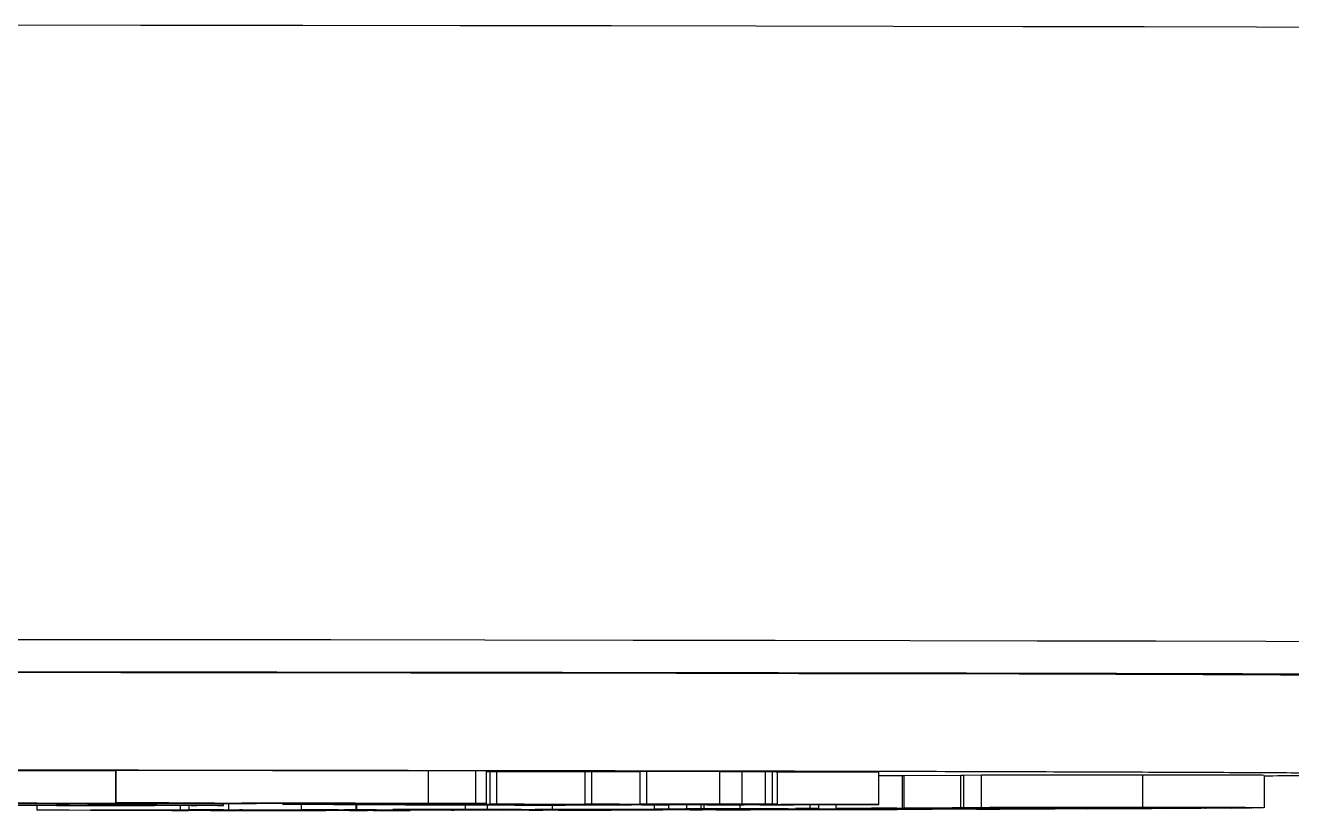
# Model space of a CAD drawing. Header units: millimetres. Extents: x 2003 to 4439, y 563 to 2285.
# Drawn here: x 2843.82 to 2882.99, y 663.93 to 688.22 of the extents above; entities that cross this region are included whole.
import ezdxf

# ---------------------------------------------------------------- set-up
doc = ezdxf.new("R2010")
doc.units = ezdxf.units.MM

msp = doc.modelspace()

# ---------------------------------------------------------------- linework, layer by layer
at = {"color": 7, "linetype": 'Continuous', "lineweight": 25}
for p, q in [((2846.621, 665.158), (2842.553, 665.164)), ((2846.632, 665.158), (2846.621, 665.158)), ((2846.621, 664.158), (2846.621, 665.158)), ((2856.294, 665.158), (2846.632, 665.173)), ((2846.632, 664.173), (2846.632, 665.173)), ((2857.753, 665.159), (2856.294, 665.158)), ((2856.294, 664.158), (2856.294, 665.158)), ((2858.087, 665.154), (2857.753, 665.159)), ((2857.753, 664.159), (2857.753, 665.159)), ((2858.087, 664.154), (2858.087, 665.154)), ((2858.199, 665.13), (2858.087, 665.13)), ((2858.404, 665.135), (2858.199, 665.133)), ((2858.199, 664.133), (2858.199, 665.133)), ((2861.135, 665.125), (2858.404, 665.135)), ((2858.404, 664.135), (2858.404, 665.135)), ((2861.34, 665.135), (2861.135, 665.133)), ((2861.135, 664.133), (2861.135, 665.133)), ((2862.838, 665.13), (2861.34, 665.135)), ((2861.34, 664.135), (2861.34, 665.135)), ((2863.043, 665.139), (2862.838, 665.137)), ((2862.838, 664.137), (2862.838, 665.137)), ((2865.296, 665.131), (2863.043, 665.139)), ((2863.043, 664.139), (2863.043, 665.139)), ((2865.296, 664.131), (2865.296, 665.131)), ((2865.979, 665.133), (2865.979, 664.133)), ((2866.932, 665.137), (2866.718, 665.137)), ((2866.718, 664.137), (2866.718, 665.137)), ((2866.932, 664.137), (2866.932, 665.137)), ((2867.089, 664.134), (2867.089, 665.134)), ((2870.222, 664.127), (2870.222, 665.127)), ((2870.939, 665.009), (2870.222, 665.006)), ((2870.998, 665.009), (2870.939, 665.009)), ((2870.939, 665.009), (2870.939, 664.009)), ((2872.753, 665.02), (2870.998, 665.01)), ((2870.998, 664.01), (2870.998, 665.01)), ((2872.845, 665.02), (2872.753, 665.02)), ((2872.753, 664.02), (2872.753, 665.02)), ((2873.398, 665.026), (2872.845, 665.021)), ((2872.845, 664.021), (2872.845, 665.021)), ((2873.398, 664.026), (2873.398, 665.026)), ((2878.385, 664.031), (2878.385, 665.031)), ((2882.148, 664.024), (2882.148, 665.024)), ((2842.553, 664.164), (2846.621, 664.158)), ((2846.377, 664.157), (2844.174, 664.161)), ((2844.184, 663.948), (2844.184, 664.087)), ((2844.184, 663.948), (2848.62, 663.953)), ((2844.338, 663.947), (2844.184, 663.948)), ((2844.565, 663.948), (2844.338, 663.947)), ((2844.785, 664.1), (2844.785, 664.099)), ((2844.943, 664.099), (2844.785, 664.099)), ((2844.785, 664.099), (2844.785, 664.099)), ((2844.785, 664.099), (2846.285, 664.099)), ((2844.785, 664.09), (2844.785, 664.099)), ((2844.785, 664.089), (2844.785, 664.09)), ((2844.785, 664.09), (2844.943, 664.09)), ((2845.996, 664.089), (2844.785, 664.089)), ((2844.943, 664.09), (2844.943, 664.099)), ((2848.824, 663.934), (2845.176, 663.947)), ((2845.18, 664.09), (2845.18, 664.098)), ((2845.601, 664.094), (2845.601, 664.098)), ((2846.206, 664.094), (2845.601, 664.094)), ((2845.601, 664.094), (2845.601, 664.09)), ((2846.18, 664.094), (2845.601, 664.094)), ((2845.758, 664.136), (2845.758, 664.158)), ((2846.963, 664.135), (2845.758, 664.136)), ((2845.838, 664.099), (2846.127, 664.099)), ((2845.838, 664.09), (2845.838, 664.094)), ((2845.838, 664.09), (2845.996, 664.09)), ((2845.9, 663.948), (2847.481, 663.942)), ((2845.996, 664.09), (2845.996, 664.094)), ((2845.996, 664.09), (2845.996, 664.089)), ((2847.372, 663.951), (2846.104, 663.95)), ((2846.18, 664.1), (2846.18, 664.094)), ((2847.075, 664.089), (2846.206, 664.094)), ((2846.285, 664.099), (2846.285, 664.1)), ((2846.601, 664.094), (2847.391, 664.09)), ((2846.621, 664.158), (2849.668, 664.167)), ((2846.775, 664.171), (2846.632, 664.173)), ((2846.632, 664.173), (2856.294, 664.158)), ((2847.812, 664.089), (2847.075, 664.089)), ((2850.728, 664.151), (2847.225, 664.156)), ((2847.391, 664.09), (2847.391, 664.1)), ((2850.515, 664.166), (2847.469, 664.157)), ((2847.469, 664.157), (2850.972, 664.151)), ((2847.481, 663.942), (2848.795, 663.944)), ((2847.548, 664.097), (2847.548, 664.1)), ((2848.947, 663.943), (2847.634, 663.942)), ((2847.634, 663.942), (2849.548, 663.934)), ((2847.654, 664.09), (2847.654, 664.099)), ((2847.654, 664.09), (2847.812, 664.09)), ((2847.812, 664.09), (2847.812, 664.099)), ((2847.812, 664.09), (2847.812, 664.089)), ((2847.885, 664.142), (2847.885, 664.155)), ((2847.885, 664.142), (2850.728, 664.151)), ((2849.668, 664.167), (2848.255, 664.169)), ((2848.35, 663.932), (2848.35, 663.935)), ((2848.502, 663.931), (2848.35, 663.932)), ((2848.35, 663.932), (2848.622, 663.932)), ((2851.576, 664.149), (2848.409, 664.14)), ((2853.12, 663.937), (2848.502, 663.931)), ((2848.62, 663.953), (2848.62, 664.088)), ((2848.62, 663.953), (2849.988, 663.951)), ((2848.622, 663.932), (2848.622, 663.934)), ((2848.886, 663.954), (2848.886, 664.088)), ((2848.886, 663.954), (2850.115, 663.956)), ((2849.069, 663.953), (2848.886, 663.954)), ((2848.992, 663.947), (2848.992, 663.954)), ((2848.992, 663.947), (2849.263, 663.948)), ((2849.144, 663.947), (2848.992, 663.947)), ((2849.323, 663.954), (2849.069, 663.953)), ((2849.263, 663.948), (2850.768, 663.942)), ((2849.988, 663.951), (2849.81, 663.95)), ((2849.95, 664.094), (2849.95, 664.145)), ((2854.32, 663.941), (2849.95, 663.954)), ((2849.988, 663.951), (2849.988, 663.953)), ((2850.115, 663.956), (2850.115, 664.145)), ((2850.115, 663.956), (2857.002, 663.948)), ((2850.161, 663.934), (2851.338, 663.936)), ((2850.496, 663.942), (2850.394, 663.942)), ((2850.533, 663.953), (2850.448, 663.953)), ((2850.448, 663.953), (2854.575, 663.941)), ((2850.768, 663.942), (2850.496, 663.942)), ((2854.019, 664.161), (2850.515, 664.166)), ((2858.31, 663.945), (2850.533, 663.953)), ((2850.768, 663.942), (2850.768, 663.951)), ((2850.972, 664.165), (2850.972, 664.151)), ((2850.972, 664.151), (2854.019, 664.161)), ((2851.338, 663.936), (2851.338, 663.949)), ((2855.531, 664.143), (2851.576, 664.149)), ((2851.783, 664.149), (2851.783, 664.127)), ((2851.783, 664.127), (2851.988, 664.129)), ((2854.866, 664.159), (2851.82, 664.15)), ((2851.82, 664.15), (2853.628, 664.147)), ((2851.988, 664.129), (2851.988, 664.149)), ((2851.988, 664.129), (2853.367, 664.124)), ((2852.346, 663.941), (2852.346, 663.946)), ((2852.346, 663.941), (2852.621, 663.941)), ((2852.361, 663.959), (2852.361, 664.126)), ((2852.361, 663.959), (2854.057, 663.962)), ((2852.544, 663.959), (2852.361, 663.959)), ((2852.883, 663.959), (2852.544, 663.959)), ((2852.621, 663.941), (2852.621, 663.946)), ((2852.621, 663.941), (2853.12, 663.937)), ((2860.102, 664.099), (2852.833, 664.124)), ((2853.12, 663.937), (2853.12, 663.944)), ((2853.367, 664.124), (2853.367, 664.147)), ((2857.087, 663.948), (2853.509, 663.959)), ((2853.628, 664.147), (2853.628, 664.156)), ((2853.628, 664.147), (2855.182, 664.148)), ((2853.764, 663.959), (2858.564, 663.945)), ((2853.866, 663.961), (2853.823, 663.961)), ((2857.916, 664.128), (2853.84, 664.122)), ((2853.84, 664.122), (2855.114, 664.118)), ((2853.845, 663.939), (2853.845, 663.942)), ((2854.03, 663.938), (2853.845, 663.939)), ((2853.845, 663.939), (2854.184, 663.939)), ((2854.059, 663.961), (2853.866, 663.961)), ((2855.725, 663.941), (2854.03, 663.938)), ((2854.057, 663.962), (2854.057, 664.12)), ((2854.057, 663.962), (2854.063, 663.962)), ((2854.063, 664.12), (2854.063, 663.962)), ((2854.063, 663.962), (2857.432, 663.968)), ((2854.184, 663.939), (2854.184, 663.941)), ((2854.575, 663.941), (2854.575, 663.949)), ((2859.699, 663.949), (2854.687, 663.961)), ((2858.087, 664.154), (2854.866, 664.159)), ((2855.114, 664.124), (2855.114, 664.118)), ((2855.114, 664.118), (2859.19, 664.123)), ((2855.182, 664.159), (2855.182, 664.148)), ((2855.182, 664.148), (2855.531, 664.143)), ((2855.201, 663.941), (2855.201, 663.948)), ((2855.201, 663.941), (2855.54, 663.941)), ((2855.303, 663.962), (2857.476, 663.957)), ((2856.447, 663.966), (2855.368, 663.963)), ((2855.531, 664.143), (2855.531, 664.158)), ((2855.54, 663.941), (2855.54, 663.948)), ((2855.54, 663.941), (2855.725, 663.941)), ((2859.66, 664.122), (2855.584, 664.116)), ((2855.584, 664.116), (2856.822, 664.112)), ((2855.725, 663.941), (2855.725, 663.948)), ((2856.294, 664.158), (2857.753, 664.159)), ((2856.822, 664.118), (2856.822, 664.112)), ((2856.822, 664.112), (2860.898, 664.117)), ((2857.002, 663.948), (2857.002, 663.949)), ((2857.002, 663.948), (2857.087, 663.948)), ((2861.371, 664.116), (2857.295, 664.11)), ((2857.295, 664.11), (2858.492, 664.106)), ((2857.432, 663.968), (2857.432, 664.108)), ((2857.432, 663.968), (2859.048, 663.966)), ((2857.476, 663.957), (2858.593, 663.959)), ((2858.803, 663.959), (2857.686, 663.956)), ((2857.686, 663.956), (2860.315, 663.95)), ((2857.753, 664.159), (2858.087, 664.154)), ((2859.19, 664.123), (2857.916, 664.128)), ((2858.109, 664.106), (2858.109, 663.969)), ((2858.109, 663.969), (2860.124, 663.974)), ((2858.336, 663.969), (2858.109, 663.969)), ((2858.199, 664.133), (2858.404, 664.135)), ((2858.294, 664.131), (2858.307, 664.128)), ((2858.307, 664.128), (2862.886, 664.112)), ((2858.564, 663.945), (2858.31, 663.945)), ((2858.548, 663.969), (2858.336, 663.969)), ((2858.404, 664.135), (2861.892, 664.123)), ((2858.624, 663.962), (2858.414, 663.963)), ((2858.414, 663.963), (2858.645, 663.963)), ((2858.492, 664.106), (2862.568, 664.112)), ((2858.492, 664.112), (2858.492, 664.106)), ((2858.564, 663.945), (2858.564, 663.952)), ((2858.593, 663.959), (2858.593, 663.962)), ((2858.645, 663.963), (2860.714, 663.958)), ((2859.048, 663.966), (2858.925, 663.966)), ((2862.686, 664.109), (2858.964, 664.105)), ((2858.964, 664.105), (2859.473, 664.103)), ((2864.61, 663.959), (2859.17, 663.969)), ((2865.609, 664.108), (2859.249, 664.13)), ((2859.402, 663.947), (2859.402, 663.95)), ((2859.402, 663.947), (2859.633, 663.948)), ((2859.612, 663.947), (2859.402, 663.947)), ((2859.473, 664.103), (2859.473, 664.105)), ((2859.473, 664.103), (2860.523, 664.102)), ((2863.542, 663.954), (2859.612, 663.947)), ((2859.633, 663.949), (2859.633, 663.948)), ((2860.898, 664.117), (2859.66, 664.122)), ((2862.208, 663.966), (2859.735, 663.971)), ((2859.75, 663.972), (2860.139, 663.973)), ((2860.523, 664.102), (2860.102, 664.099)), ((2860.124, 663.974), (2860.124, 664.099)), ((2860.483, 663.958), (2860.342, 663.958)), ((2860.714, 663.958), (2860.483, 663.958)), ((2860.523, 664.102), (2860.523, 664.107)), ((2860.714, 663.958), (2860.714, 663.966)), ((2860.943, 663.95), (2860.943, 663.966)), ((2860.943, 663.95), (2861.945, 663.952)), ((2861.135, 664.133), (2861.34, 664.135)), ((2861.34, 664.135), (2864.137, 664.126)), ((2862.568, 664.112), (2861.371, 664.116)), ((2861.892, 664.123), (2863.783, 664.125)), ((2861.945, 663.952), (2861.945, 663.964)), ((2863.783, 664.125), (2862.185, 664.131)), ((2862.988, 663.968), (2862.208, 663.966)), ((2862.336, 663.958), (2862.336, 663.963)), ((2862.336, 663.958), (2862.598, 663.959)), ((2864.291, 664.123), (2862.401, 664.121)), ((2862.401, 664.121), (2864.91, 664.112)), ((2863.25, 663.967), (2862.436, 663.965)), ((2862.436, 663.965), (2865.175, 663.96)), ((2862.598, 663.959), (2862.598, 663.963)), ((2862.598, 663.959), (2863.542, 663.954)), ((2863.428, 664.109), (2862.686, 664.109)), ((2862.838, 664.137), (2863.043, 664.139)), ((2862.886, 664.112), (2862.886, 664.117)), ((2862.886, 664.112), (2863.747, 664.112)), ((2863.043, 664.139), (2865.296, 664.131)), ((2867.689, 663.963), (2863.25, 663.967)), ((2863.27, 664.109), (2863.27, 663.981)), ((2863.747, 664.112), (2863.428, 664.109)), ((2863.542, 663.954), (2863.542, 663.961)), ((2863.72, 663.983), (2863.72, 664.111)), ((2864.087, 663.97), (2863.744, 663.969)), ((2863.744, 663.969), (2867.617, 663.965)), ((2863.747, 664.112), (2863.747, 664.115)), ((2865.85, 664.128), (2863.888, 664.135)), ((2864.137, 664.126), (2864.137, 664.134)), ((2864.137, 664.126), (2865.85, 664.128)), ((2864.284, 663.984), (2864.284, 664.113)), ((2867.163, 664.113), (2864.291, 664.123)), ((2864.385, 663.957), (2864.385, 663.959)), ((2864.614, 663.956), (2864.385, 663.957)), ((2864.385, 663.957), (2864.597, 663.957)), ((2864.597, 663.957), (2864.597, 663.959)), ((2866.24, 663.96), (2864.614, 663.956)), ((2866.359, 664.126), (2864.646, 664.124)), ((2864.646, 664.124), (2866.536, 664.117)), ((2864.72, 663.985), (2864.72, 664.111)), ((2864.816, 663.986), (2864.816, 664.111)), ((2864.816, 663.986), (2866.931, 663.984)), ((2864.91, 664.112), (2864.91, 664.121)), ((2864.91, 664.112), (2866.053, 664.112)), ((2865.175, 663.96), (2865.175, 663.966)), ((2865.478, 664.131), (2867.042, 664.125)), ((2866.053, 664.112), (2865.609, 664.108)), ((2865.799, 663.96), (2865.799, 663.965)), ((2865.799, 663.96), (2866.011, 663.961)), ((2865.929, 663.99), (2865.929, 664.111)), ((2865.929, 663.99), (2868.093, 663.997)), ((2866.195, 663.989), (2865.929, 663.99)), ((2866.011, 663.961), (2866.011, 663.965)), ((2866.011, 663.961), (2866.24, 663.96)), ((2866.053, 664.112), (2866.053, 664.117)), ((2866.817, 663.991), (2866.195, 663.989)), ((2866.195, 663.974), (2866.195, 663.989)), ((2866.24, 663.96), (2866.24, 663.965)), ((2869.557, 664.115), (2866.359, 664.126)), ((2866.536, 664.117), (2866.536, 664.125)), ((2866.536, 664.117), (2867.587, 664.117)), ((2866.718, 664.137), (2866.932, 664.137)), ((2866.931, 663.984), (2866.825, 663.984)), ((2867.587, 664.117), (2867.163, 664.113)), ((2867.186, 664.125), (2868.858, 664.119)), ((2873.75, 663.983), (2867.415, 663.992)), ((2867.587, 664.117), (2867.587, 664.122)), ((2868.679, 663.966), (2867.689, 663.963)), ((2868.359, 663.997), (2867.736, 663.995)), ((2867.848, 663.993), (2867.848, 663.995)), ((2867.848, 663.993), (2874.184, 663.985)), ((2868.029, 663.978), (2868.029, 663.991)), ((2868.029, 663.978), (2869.595, 663.982)), ((2868.278, 663.977), (2868.029, 663.978)), ((2868.093, 663.997), (2868.093, 664.12)), ((2868.093, 663.997), (2868.359, 663.997)), ((2868.238, 663.966), (2868.45, 663.966)), ((2868.467, 663.978), (2868.278, 663.977)), ((2868.359, 663.997), (2868.359, 664.119)), ((2868.45, 663.966), (2868.679, 663.966)), ((2868.858, 664.119), (2870.004, 664.119)), ((2868.903, 664), (2868.903, 664.117)), ((2868.903, 664), (2870.939, 664.009)), ((2870.224, 663.997), (2868.903, 664)), ((2870.747, 663.976), (2869.339, 663.978)), ((2870.004, 664.119), (2869.557, 664.115)), ((2869.595, 663.982), (2869.595, 663.989)), ((2869.595, 663.982), (2869.844, 663.982)), ((2869.844, 663.982), (2869.688, 663.981)), ((2869.8, 663.979), (2869.8, 663.981)), ((2869.8, 663.979), (2871.871, 663.976)), ((2869.844, 663.982), (2869.844, 663.989)), ((2869.897, 664), (2870.45, 663.998)), ((2870.773, 664.007), (2869.991, 664.004)), ((2870.222, 664.127), (2870.181, 664.123)), ((2870.45, 663.998), (2870.224, 663.997)), ((2870.45, 663.998), (2870.45, 664.006)), ((2870.709, 663.972), (2870.709, 663.976)), ((2876.51, 663.99), (2870.773, 664.007)), ((2870.939, 664.009), (2876.677, 663.993)), ((2870.998, 664.01), (2872.753, 664.02)), ((2871.291, 664.009), (2870.998, 664.01)), ((2871.381, 664.01), (2871.291, 664.009)), ((2871.441, 663.975), (2871.435, 663.974)), ((2871.871, 663.976), (2871.871, 663.986)), ((2878.886, 664.005), (2871.932, 664.011)), ((2872.491, 664.016), (2871.99, 664.013)), ((2872.217, 664.012), (2872.217, 664.015)), ((2872.217, 664.012), (2875.232, 664.01)), ((2872.753, 664.02), (2874.604, 664.02)), ((2872.845, 664.021), (2873.398, 664.026)), ((2873.149, 664.021), (2872.845, 664.021)), ((2873.223, 664.021), (2873.149, 664.021)), ((2873.24, 663.98), (2873.24, 663.984)), ((2873.24, 663.98), (2873.862, 663.982)), ((2873.506, 663.98), (2873.24, 663.98)), ((2875.669, 663.987), (2873.506, 663.98)), ((2880.967, 664.018), (2873.737, 664.022)), ((2873.862, 663.982), (2873.964, 663.983)), ((2873.935, 664.024), (2881.165, 664.02)), ((2874.184, 663.985), (2874.184, 663.997)), ((2874.604, 664.02), (2874.604, 664.022)), ((2874.604, 664.02), (2874.61, 664.019)), ((2874.61, 664.019), (2874.61, 664.022)), ((2874.781, 663.985), (2874.781, 663.995)), ((2874.781, 663.985), (2875.403, 663.988)), ((2874.827, 664.016), (2874.827, 664.021)), ((2875.118, 664.016), (2874.827, 664.016)), ((2874.827, 664.016), (2874.935, 664.016)), ((2874.935, 664.016), (2874.935, 664.021)), ((2874.935, 664.016), (2877.804, 664.014)), ((2875.232, 664.01), (2875.752, 664.013)), ((2875.403, 663.988), (2875.403, 663.994)), ((2875.403, 663.988), (2875.669, 663.987)), ((2876.045, 664.013), (2875.525, 664.01)), ((2875.525, 664.01), (2879.171, 664.007)), ((2875.669, 663.987), (2875.669, 663.993)), ((2878.66, 664), (2876.51, 663.99)), ((2876.677, 663.993), (2876.677, 664.007)), ((2876.677, 663.993), (2877.641, 663.997)), ((2876.903, 664.002), (2876.903, 664.007)), ((2876.903, 664.002), (2877.084, 664.003)), ((2877.084, 664.003), (2877.084, 664.007)), ((2877.084, 664.003), (2878.66, 664)), ((2877.696, 664.014), (2877.501, 664.014)), ((2877.804, 664.014), (2877.696, 664.014)), ((2877.804, 664.014), (2877.804, 664.02)), ((2878.66, 664), (2878.66, 664.005)), ((2879.006, 664.003), (2879.114, 664.004)), ((2879.298, 664.003), (2879.006, 664.003)), ((2879.171, 664.007), (2879.171, 664.019)), ((2879.237, 664.016), (2879.237, 664.019)), ((2879.237, 664.016), (2879.424, 664.016)), ((2881.125, 664.014), (2879.298, 664.003)), ((2879.424, 664.016), (2879.424, 664.019)), ((2879.424, 664.016), (2881.125, 664.014)), ((2879.722, 664.007), (2879.722, 664.019)), ((2879.722, 664.007), (2880.187, 664.01)), ((2881.175, 664.016), (2881.261, 664.017)), ((2881.479, 664.016), (2881.175, 664.016)), ((2882.009, 664.021), (2881.479, 664.016)), ((2882.076, 664.021), (2882.009, 664.021))]:
    msp.add_line(p, q, dxfattribs=at)
at = {"color": 7, "linetype": 'Continuous', "lineweight": 25, "flags": 128}
for points in [[(2895.37, 688.104), (2894.578, 688.11), (2892.708, 688.12), (2890.494, 688.131), (2887.946, 688.141), (2885.076, 688.151), (2881.898, 688.161), (2878.425, 688.17), (2874.674, 688.178), (2870.663, 688.186), (2866.41, 688.193), (2861.935, 688.2), (2857.258, 688.206), (2852.402, 688.211), (2847.389, 688.216), (2842.242, 688.22)], [(2897.252, 669.087), (2896.112, 669.098), (2894.621, 669.109), (2892.785, 669.12), (2890.614, 669.131), (2888.116, 669.141), (2885.304, 669.151), (2882.189, 669.16), (2878.787, 669.169), (2875.111, 669.177), (2871.18, 669.185), (2867.011, 669.192), (2862.623, 669.199), (2858.035, 669.205), (2853.268, 669.21), (2848.344, 669.215), (2843.285, 669.219), (2838.115, 669.222), (2832.855, 669.225)], [(2884.72, 668.114), (2882.646, 668.124), (2880.252, 668.134), (2877.551, 668.143), (2874.556, 668.151), (2871.282, 668.16), (2867.745, 668.167), (2863.963, 668.174), (2859.955, 668.181), (2855.74, 668.187), (2851.34, 668.192), (2846.777, 668.197), (2842.073, 668.201), (2837.252, 668.204), (2832.337, 668.206), (2827.354, 668.208), (2822.327, 668.209), (2817.281, 668.209), (2812.241, 668.209), (2807.233, 668.207), (2802.281, 668.205), (2797.41, 668.202)], [(2842.366, 664.094), (2842.551, 664.096), (2843.09, 664.099), (2843.929, 664.101), (2844.986, 664.102), (2846.158, 664.102), (2847.33, 664.102), (2848.387, 664.101), (2849.226, 664.099), (2849.764, 664.096), (2849.95, 664.094), (2849.764, 664.091), (2849.226, 664.089), (2848.387, 664.087), (2847.33, 664.086), (2846.158, 664.086), (2844.986, 664.086), (2843.929, 664.087), (2843.09, 664.089), (2842.551, 664.091), (2842.366, 664.094)], [(2843.187, 664.094), (2843.366, 664.096), (2843.882, 664.098), (2844.672, 664.099), (2845.642, 664.1), (2846.674, 664.1), (2847.644, 664.099), (2848.434, 664.098), (2848.95, 664.096), (2849.129, 664.094), (2848.95, 664.092), (2848.434, 664.09), (2847.644, 664.088), (2846.674, 664.088), (2845.642, 664.088), (2844.672, 664.088), (2843.882, 664.09), (2843.366, 664.092), (2843.187, 664.094)]]:
    msp.add_lwpolyline(points, dxfattribs=at)
at = {"color": 7, "linetype": 'Continuous', "lineweight": 25}
for points, knots in [([(2896.268, 668.087), (2895.742, 668.092), (2894.68, 668.103), (2892.141, 668.119), (2888.872, 668.134), (2884.809, 668.149), (2879.997, 668.163), (2874.505, 668.176), (2868.411, 668.188), (2861.808, 668.198), (2854.829, 668.207), (2847.587, 668.214), (2840.21, 668.219), (2835.173, 668.221), (2832.677, 668.223)], [0, 0, 0, 0, 0.079959, 0.161371, 0.244142, 0.328893, 0.414217, 0.5, 0.585778, 0.671102, 0.755858, 0.838624, 0.920039, 1, 1, 1, 1]), ([(2750.097, 665.059), (2750.145, 665.063), (2750.252, 665.071), (2751.121, 665.083), (2752.602, 665.097), (2754.778, 665.111), (2757.608, 665.124), (2761.122, 665.137), (2765.276, 665.149), (2770.02, 665.16), (2775.281, 665.17), (2780.973, 665.179), (2786.996, 665.187), (2793.219, 665.193), (2799.584, 665.197), (2805.937, 665.201), (2812.276, 665.202), (2818.543, 665.203), (2824.81, 665.202), (2831.149, 665.201), (2837.501, 665.197), (2843.867, 665.193), (2850.09, 665.187), (2856.113, 665.179), (2861.805, 665.17), (2867.066, 665.16), (2871.81, 665.149), (2875.964, 665.137), (2879.478, 665.124), (2882.308, 665.111), (2884.483, 665.097), (2885.965, 665.083), (2886.836, 665.071), (2886.943, 665.063), (2886.991, 665.059)], [0, 0, 0, 0, 0.023828, 0.053273, 0.084485, 0.115699, 0.147957, 0.180726, 0.213842, 0.247136, 0.28043, 0.313546, 0.346314, 0.378573, 0.409785, 0.440999, 0.470442, 0.499888, 0.529332, 0.558778, 0.58999, 0.621203, 0.653462, 0.68623, 0.719347, 0.752641, 0.785934, 0.819051, 0.851819, 0.884078, 0.915289, 0.946503, 0.975948, 1, 1, 1, 1]), ([(2865.979, 665.133), (2865.859, 665.133), (2865.68, 665.132), (2865.451, 665.132), (2865.348, 665.132), (2865.296, 665.131)], [0, 0, 0, 0, 0.498826, 0.749076, 1, 1, 1, 1]), ([(2866.718, 665.137), (2866.672, 665.137), (2866.58, 665.136), (2866.381, 665.135), (2866.139, 665.134), (2865.979, 665.133)], [0, 0, 0, 0, 0.251433, 0.502936, 1, 1, 1, 1]), ([(2867.053, 665.134), (2867.056, 665.134), (2867.065, 665.135), (2866.98, 665.136), (2866.932, 665.137)], [0, 0, 0, 0, 0.431539, 1, 1, 1, 1]), ([(2870.222, 665.127), (2869.905, 665.127), (2869.271, 665.126), (2868.202, 665.126), (2867.456, 665.126), (2867.042, 665.125)], [0, 0, 0, 0, 0.307787, 0.615394, 1, 1, 1, 1]), ([(2887.043, 665.056), (2886.987, 665.052), (2886.876, 665.043), (2885.979, 665.029), (2884.438, 665.016), (2883.125, 665.007), (2882.177, 665.002), (2882.148, 665.002)], [0, 0, 0, 0, 0.2407893, 0.4815888, 0.73683, 0.9920914, 1, 1, 1, 1]), ([(2878.385, 665.031), (2877.719, 665.031), (2876.691, 665.032), (2875.287, 665.031), (2874.368, 665.03), (2873.708, 665.028), (2873.502, 665.026), (2873.398, 665.026)], [0, 0, 0, 0, 0.3203787, 0.4942376, 0.6691493, 0.8330428, 1, 1, 1, 1]), ([(2882.123, 665.024), (2882.129, 665.024), (2882.171, 665.024), (2881.925, 665.026), (2881.332, 665.028), (2880.116, 665.03), (2879.046, 665.03), (2878.385, 665.031)], [0, 0, 0, 0, 0.030225, 0.211144, 0.392436, 0.624543, 1, 1, 1, 1]), ([(2837.662, 664.149), (2838.331, 664.149), (2839.584, 664.149), (2841.4, 664.149), (2843.443, 664.151), (2845.1, 664.154), (2846.05, 664.157), (2846.377, 664.157)], [0, 0, 0, 0, 0.198997, 0.37265, 0.545625, 0.843257, 1, 1, 1, 1]), ([(2847.225, 664.156), (2846.802, 664.155), (2845.735, 664.152), (2843.513, 664.149), (2840.572, 664.148), (2838.663, 664.148), (2837.711, 664.148)], [0, 0, 0, 0, 0.185716, 0.467958, 0.734859, 1, 1, 1, 1]), ([(2844.174, 664.161), (2844.037, 664.161), (2843.763, 664.161), (2843.274, 664.162), (2842.908, 664.162), (2842.697, 664.163)], [0, 0, 0, 0, 0.296385, 0.592978, 1, 1, 1, 1]), ([(2845.176, 663.947), (2845.145, 663.948), (2845.095, 663.948), (2844.985, 663.948), (2844.875, 663.948), (2844.727, 663.948), (2844.628, 663.948), (2844.565, 663.948)], [0, 0, 0, 0, 0.23968, 0.390629, 0.542071, 0.705503, 1, 1, 1, 1]), ([(2845.18, 664.098), (2845.179, 664.098), (2845.176, 664.098), (2845.146, 664.098), (2845.107, 664.098), (2845.038, 664.099), (2844.982, 664.099), (2844.943, 664.099)], [0, 0, 0, 0, 0.250411, 0.398556, 0.54744, 0.686236, 1, 1, 1, 1]), ([(2844.943, 664.09), (2844.988, 664.09), (2845.052, 664.09), (2845.123, 664.09), (2845.16, 664.09), (2845.178, 664.09), (2845.179, 664.09), (2845.18, 664.09)], [0, 0, 0, 0, 0.364031, 0.510061, 0.655864, 0.843841, 1, 1, 1, 1]), ([(2845.601, 664.098), (2845.603, 664.098), (2845.606, 664.098), (2845.637, 664.098), (2845.687, 664.098), (2845.756, 664.099), (2845.811, 664.099), (2845.838, 664.099)], [0, 0, 0, 0, 0.222894, 0.384836, 0.547319, 0.773072, 1, 1, 1, 1]), ([(2845.601, 664.09), (2845.603, 664.09), (2845.606, 664.09), (2845.635, 664.09), (2845.683, 664.09), (2845.753, 664.09), (2845.808, 664.09), (2845.838, 664.09)], [0, 0, 0, 0, 0.210223, 0.375759, 0.542534, 0.746796, 1, 1, 1, 1]), ([(2845.758, 664.136), (2845.961, 664.137), (2846.367, 664.138), (2846.924, 664.139), (2847.43, 664.141), (2847.733, 664.142), (2847.885, 664.142)], [0, 0, 0, 0, 0.281624, 0.563251, 0.781619, 1, 1, 1, 1]), ([(2846.104, 663.95), (2846.044, 663.95), (2845.946, 663.949), (2845.862, 663.949), (2845.829, 663.949), (2845.843, 663.949), (2845.88, 663.948), (2845.9, 663.948)], [0, 0, 0, 0, 0.300073, 0.489629, 0.647488, 0.805846, 1, 1, 1, 1]), ([(2846.127, 664.099), (2846.269, 664.099), (2846.496, 664.098), (2846.781, 664.098), (2846.967, 664.098), (2847.085, 664.097), (2847.095, 664.097), (2847.101, 664.096)], [0, 0, 0, 0, 0.272358, 0.434918, 0.598303, 0.790426, 1, 1, 1, 1]), ([(2847.101, 664.096), (2847.09, 664.096), (2847.074, 664.096), (2846.879, 664.095), (2846.66, 664.095), (2846.418, 664.094), (2846.251, 664.094), (2846.18, 664.094)], [0, 0, 0, 0, 0.330883, 0.501179, 0.670916, 0.859688, 1, 1, 1, 1]), ([(2846.285, 664.099), (2846.474, 664.099), (2846.778, 664.099), (2847.146, 664.098), (2847.375, 664.098), (2847.525, 664.097), (2847.54, 664.097), (2847.548, 664.097)], [0, 0, 0, 0, 0.3001846, 0.4844442, 0.6359343, 0.7877448, 1, 1, 1, 1]), ([(2847.548, 664.097), (2847.539, 664.096), (2847.523, 664.096), (2847.352, 664.095), (2847.089, 664.095), (2846.826, 664.094), (2846.648, 664.094), (2846.601, 664.094)], [0, 0, 0, 0, 0.267946, 0.469277, 0.670405, 0.911995, 1, 1, 1, 1]), ([(2848.255, 664.169), (2848.118, 664.17), (2847.844, 664.17), (2847.355, 664.171), (2846.988, 664.171), (2846.775, 664.171)], [0, 0, 0, 0, 0.295972, 0.59215, 1, 1, 1, 1]), ([(2848.409, 664.14), (2848.216, 664.139), (2847.87, 664.138), (2847.391, 664.137), (2847.106, 664.136), (2846.963, 664.135)], [0, 0, 0, 0, 0.388154, 0.694028, 1, 1, 1, 1]), ([(2849.81, 663.95), (2849.565, 663.951), (2849.071, 663.951), (2848.322, 663.952), (2847.727, 663.951), (2847.464, 663.951), (2847.372, 663.951)], [0, 0, 0, 0, 0.329191, 0.661633, 0.881808, 1, 1, 1, 1]), ([(2847.391, 664.09), (2847.404, 664.09), (2847.431, 664.09), (2847.488, 664.09), (2847.566, 664.09), (2847.623, 664.09), (2847.654, 664.09)], [0, 0, 0, 0, 0.249458, 0.50098, 0.731039, 1, 1, 1, 1]), ([(2848.622, 663.932), (2848.691, 663.932), (2848.792, 663.933), (2848.852, 663.933), (2848.871, 663.933)], [0, 0, 0, 0, 0.687811, 1, 1, 1, 1]), ([(2848.795, 663.944), (2848.914, 663.944), (2849.104, 663.944), (2849.289, 663.945), (2849.357, 663.945), (2849.317, 663.946), (2849.209, 663.947), (2849.144, 663.947)], [0, 0, 0, 0, 0.253965, 0.40631, 0.559769, 0.73662, 1, 1, 1, 1]), ([(2848.897, 663.933), (2848.897, 663.933), (2848.905, 663.933), (2848.887, 663.933), (2848.849, 663.933), (2848.824, 663.934)], [0, 0, 0, 0, 0.006784, 0.3662, 1, 1, 1, 1]), ([(2850.394, 663.942), (2850.272, 663.943), (2850.099, 663.943), (2849.761, 663.944), (2849.498, 663.944), (2849.218, 663.944), (2849.04, 663.943), (2848.947, 663.943)], [0, 0, 0, 0, 0.375008, 0.532176, 0.663237, 0.825783, 1, 1, 1, 1]), ([(2849.95, 663.954), (2849.913, 663.954), (2849.853, 663.954), (2849.738, 663.954), (2849.636, 663.954), (2849.502, 663.954), (2849.401, 663.954), (2849.333, 663.954), (2849.323, 663.954)], [0, 0, 0, 0, 0.239791, 0.395723, 0.528329, 0.660993, 0.950414, 1, 1, 1, 1]), ([(2849.548, 663.934), (2849.58, 663.934), (2849.633, 663.934), (2849.748, 663.934), (2849.878, 663.934), (2850.022, 663.934), (2850.117, 663.934), (2850.161, 663.934)], [0, 0, 0, 0, 0.2422509, 0.3981104, 0.5540249, 0.7912917, 1, 1, 1, 1]), ([(2851.338, 663.936), (2851.551, 663.936), (2851.979, 663.937), (2852.34, 663.938), (2852.461, 663.94), (2852.388, 663.941), (2852.346, 663.941)], [0, 0, 0, 0, 0.2488152, 0.5000632, 0.7136426, 1, 1, 1, 1]), ([(2852.833, 664.124), (2852.743, 664.124), (2852.562, 664.125), (2852.222, 664.126), (2851.943, 664.127), (2851.783, 664.127)], [0, 0, 0, 0, 0.297034, 0.594269, 1, 1, 1, 1]), ([(2853.509, 663.959), (2853.473, 663.959), (2853.413, 663.959), (2853.292, 663.959), (2853.183, 663.959), (2853.039, 663.959), (2852.948, 663.959), (2852.883, 663.959)], [0, 0, 0, 0, 0.239941, 0.39539, 0.551967, 0.684504, 1, 1, 1, 1]), ([(2853.367, 664.124), (2853.935, 664.125), (2855.045, 664.126), (2856.694, 664.128), (2857.761, 664.13), (2858.294, 664.131)], [0, 0, 0, 0, 0.343183, 0.671556, 1, 1, 1, 1]), ([(2853.823, 663.961), (2853.788, 663.961), (2853.722, 663.96), (2853.673, 663.96), (2853.675, 663.96), (2853.709, 663.96), (2853.747, 663.959), (2853.764, 663.959)], [0, 0, 0, 0, 0.256868, 0.47724, 0.662008, 0.845558, 1, 1, 1, 1]), ([(2854.687, 663.961), (2854.642, 663.961), (2854.572, 663.961), (2854.452, 663.961), (2854.349, 663.961), (2854.208, 663.961), (2854.119, 663.961), (2854.059, 663.961)], [0, 0, 0, 0, 0.2536824, 0.4001164, 0.52343, 0.6771969, 1, 1, 1, 1]), ([(2854.184, 663.939), (2854.244, 663.939), (2854.335, 663.94), (2854.386, 663.94), (2854.404, 663.94)], [0, 0, 0, 0, 0.671603, 1, 1, 1, 1]), ([(2854.421, 663.94), (2854.422, 663.94), (2854.429, 663.94), (2854.404, 663.94), (2854.36, 663.94), (2854.325, 663.941), (2854.32, 663.941)], [0, 0, 0, 0, 0.044219, 0.379656, 0.916945, 1, 1, 1, 1]), ([(2854.575, 663.941), (2854.608, 663.941), (2854.667, 663.941), (2854.787, 663.941), (2854.919, 663.941), (2855.063, 663.941), (2855.153, 663.941), (2855.201, 663.941)], [0, 0, 0, 0, 0.215896, 0.3853283, 0.5559542, 0.7640999, 1, 1, 1, 1]), ([(2855.368, 663.963), (2855.313, 663.963), (2855.23, 663.963), (2855.182, 663.963), (2855.187, 663.963), (2855.188, 663.963)], [0, 0, 0, 0, 0.636816, 0.940157, 1, 1, 1, 1]), ([(2855.195, 663.962), (2855.211, 663.962), (2855.236, 663.962), (2855.284, 663.962), (2855.303, 663.962)], [0, 0, 0, 0, 0.614189, 1, 1, 1, 1]), ([(2858.925, 663.966), (2858.658, 663.966), (2858.124, 663.966), (2857.356, 663.966), (2856.777, 663.966), (2856.536, 663.966), (2856.447, 663.966)], [0, 0, 0, 0, 0.3213061, 0.6452902, 0.8696576, 1, 1, 1, 1]), ([(2859.249, 664.13), (2859.159, 664.13), (2858.978, 664.131), (2858.638, 664.132), (2858.36, 664.133), (2858.199, 664.133)], [0, 0, 0, 0, 0.297034, 0.594269, 1, 1, 1, 1]), ([(2859.17, 663.969), (2859.113, 663.97), (2859.029, 663.97), (2858.887, 663.97), (2858.774, 663.97), (2858.658, 663.97), (2858.587, 663.969), (2858.548, 663.969)], [0, 0, 0, 0, 0.300741, 0.442976, 0.585498, 0.770192, 1, 1, 1, 1]), ([(2858.593, 663.959), (2858.69, 663.959), (2858.848, 663.96), (2858.925, 663.96), (2858.955, 663.96)], [0, 0, 0, 0, 0.608426, 1, 1, 1, 1]), ([(2858.965, 663.961), (2858.968, 663.961), (2858.981, 663.961), (2858.872, 663.962), (2858.716, 663.962), (2858.624, 663.962)], [0, 0, 0, 0, 0.107107, 0.469394, 1, 1, 1, 1]), ([(2860.342, 663.958), (2860.198, 663.958), (2859.985, 663.959), (2859.616, 663.959), (2859.333, 663.959), (2859.048, 663.959), (2858.893, 663.959), (2858.803, 663.959)], [0, 0, 0, 0, 0.337772, 0.500301, 0.664443, 0.804956, 1, 1, 1, 1]), ([(2859.735, 663.971), (2859.69, 663.971), (2859.62, 663.971), (2859.587, 663.971), (2859.604, 663.972), (2859.659, 663.972), (2859.724, 663.972), (2859.75, 663.972)], [0, 0, 0, 0, 0.273037, 0.428356, 0.583344, 0.832242, 1, 1, 1, 1]), ([(2859.633, 663.948), (2859.696, 663.948), (2859.785, 663.948), (2859.838, 663.948), (2859.827, 663.949), (2859.777, 663.949), (2859.724, 663.949), (2859.699, 663.949)], [0, 0, 0, 0, 0.358471, 0.509487, 0.66217, 0.836846, 1, 1, 1, 1]), ([(2860.124, 663.974), (2860.412, 663.974), (2860.854, 663.975), (2861.629, 663.976), (2862.25, 663.976), (2862.851, 663.976), (2863.168, 663.975), (2863.343, 663.975)], [0, 0, 0, 0, 0.321782, 0.493409, 0.666308, 0.816214, 1, 1, 1, 1]), ([(2860.139, 663.973), (2860.389, 663.973), (2860.759, 663.974), (2861.416, 663.975), (2861.948, 663.974), (2862.427, 663.974), (2862.699, 663.973), (2862.817, 663.973)], [0, 0, 0, 0, 0.331594, 0.48998, 0.648562, 0.847889, 1, 1, 1, 1]), ([(2860.315, 663.95), (2860.358, 663.95), (2860.428, 663.95), (2860.562, 663.95), (2860.699, 663.95), (2860.831, 663.95), (2860.909, 663.95), (2860.943, 663.95)], [0, 0, 0, 0, 0.244529, 0.408946, 0.573274, 0.814793, 1, 1, 1, 1]), ([(2862.185, 664.131), (2862.095, 664.131), (2861.914, 664.132), (2861.574, 664.133), (2861.295, 664.133), (2861.135, 664.133)], [0, 0, 0, 0, 0.29737, 0.594968, 1, 1, 1, 1]), ([(2861.945, 663.952), (2862.13, 663.953), (2862.473, 663.953), (2862.584, 663.954), (2862.635, 663.955)], [0, 0, 0, 0, 0.540563, 1, 1, 1, 1]), ([(2862.627, 663.956), (2862.628, 663.956), (2862.634, 663.957), (2862.46, 663.958), (2862.336, 663.958)], [0, 0, 0, 0, 0.287101, 1, 1, 1, 1]), ([(2862.817, 663.973), (2863.008, 663.973), (2863.318, 663.972), (2863.542, 663.971), (2863.53, 663.97), (2863.365, 663.969), (2863.124, 663.968), (2862.988, 663.968)], [0, 0, 0, 0, 0.272894, 0.445011, 0.618101, 0.78577, 1, 1, 1, 1]), ([(2863.888, 664.135), (2863.798, 664.135), (2863.616, 664.136), (2863.277, 664.137), (2862.998, 664.137), (2862.838, 664.137)], [0, 0, 0, 0, 0.297034, 0.594269, 1, 1, 1, 1]), ([(2865.631, 663.972), (2865.12, 663.973), (2864.187, 663.975), (2863.462, 663.978), (2863.229, 663.98), (2863.317, 663.982), (2863.586, 663.983), (2863.72, 663.983)], [0, 0, 0, 0, 0.329821, 0.602198, 0.751389, 0.876805, 1, 1, 1, 1]), ([(2863.343, 663.975), (2863.572, 663.974), (2863.952, 663.973), (2864.149, 663.972), (2864.123, 663.971), (2864.118, 663.971)], [0, 0, 0, 0, 0.543092, 0.902457, 1, 1, 1, 1]), ([(2863.72, 663.983), (2863.76, 663.983), (2863.84, 663.984), (2864.025, 663.984), (2864.181, 663.984), (2864.284, 663.984)], [0, 0, 0, 0, 0.250844, 0.502068, 1, 1, 1, 1]), ([(2864.011, 663.983), (2863.927, 663.983), (2863.771, 663.982), (2863.761, 663.981), (2863.994, 663.979), (2864.787, 663.976), (2865.656, 663.975), (2866.195, 663.974)], [0, 0, 0, 0, 0.097711, 0.183041, 0.35825, 0.602223, 1, 1, 1, 1]), ([(2866.825, 663.984), (2866.511, 663.984), (2865.951, 663.984), (2865.172, 663.984), (2864.572, 663.984), (2864.215, 663.983), (2864.058, 663.983), (2864.011, 663.983)], [0, 0, 0, 0, 0.327037, 0.582977, 0.7546195, 0.9267447, 1, 1, 1, 1]), ([(2864.284, 663.984), (2864.323, 663.984), (2864.399, 663.985), (2864.55, 663.985), (2864.652, 663.985), (2864.72, 663.985)], [0, 0, 0, 0, 0.2516063, 0.5032378, 1, 1, 1, 1]), ([(2864.597, 663.957), (2864.649, 663.957), (2864.724, 663.958), (2864.772, 663.958), (2864.762, 663.958), (2864.709, 663.958), (2864.645, 663.959), (2864.61, 663.959)], [0, 0, 0, 0, 0.327317, 0.476421, 0.626546, 0.796314, 1, 1, 1, 1]), ([(2864.72, 663.985), (2864.766, 663.985), (2864.855, 663.986), (2864.866, 663.986), (2864.829, 663.986), (2864.816, 663.986)], [0, 0, 0, 0, 0.406204, 0.795736, 1, 1, 1, 1]), ([(2865.175, 663.96), (2865.213, 663.96), (2865.281, 663.96), (2865.406, 663.96), (2865.539, 663.96), (2865.678, 663.96), (2865.759, 663.96), (2865.799, 663.96)], [0, 0, 0, 0, 0.208612, 0.37176, 0.536244, 0.765787, 1, 1, 1, 1]), ([(2865.296, 664.131), (2865.402, 664.132), (2865.562, 664.132), (2865.797, 664.133), (2865.918, 664.133), (2865.979, 664.133)], [0, 0, 0, 0, 0.498374, 0.749082, 1, 1, 1, 1]), ([(2866.595, 664.131), (2866.466, 664.131), (2866.184, 664.131), (2865.79, 664.131), (2865.555, 664.131), (2865.478, 664.131)], [0, 0, 0, 0, 0.360389, 0.789524, 1, 1, 1, 1]), ([(2870.969, 663.972), (2870.741, 663.971), (2870.342, 663.97), (2869.532, 663.969), (2868.458, 663.969), (2867.082, 663.97), (2866.123, 663.972), (2865.631, 663.972)], [0, 0, 0, 0, 0.169563, 0.297883, 0.425995, 0.705761, 1, 1, 1, 1]), ([(2865.979, 664.133), (2866.085, 664.133), (2866.298, 664.134), (2866.519, 664.136), (2866.647, 664.136), (2866.718, 664.137)], [0, 0, 0, 0, 0.308082, 0.61489, 1, 1, 1, 1]), ([(2866.195, 663.974), (2866.761, 663.973), (2867.606, 663.972), (2868.776, 663.971), (2869.512, 663.971), (2870.079, 663.971), (2870.464, 663.972), (2870.641, 663.972), (2870.709, 663.972)], [0, 0, 0, 0, 0.399545, 0.597137, 0.733747, 0.835099, 0.936852, 1, 1, 1, 1]), ([(2867.081, 664.133), (2867.064, 664.133), (2867.024, 664.132), (2866.812, 664.131), (2866.644, 664.131), (2866.595, 664.131)], [0, 0, 0, 0, 0.357282, 0.813025, 1, 1, 1, 1]), ([(2867.415, 663.992), (2867.362, 663.992), (2867.278, 663.992), (2867.145, 663.992), (2867.033, 663.992), (2866.915, 663.992), (2866.855, 663.991), (2866.817, 663.991)], [0, 0, 0, 0, 0.247687, 0.39562, 0.54446, 0.717172, 1, 1, 1, 1]), ([(2866.932, 664.137), (2866.983, 664.136), (2867.065, 664.135), (2867.07, 664.134), (2867.072, 664.134)], [0, 0, 0, 0, 0.6302091, 1, 1, 1, 1]), ([(2867.042, 664.125), (2867.373, 664.125), (2868.035, 664.126), (2869.108, 664.126), (2869.824, 664.127), (2870.222, 664.127)], [0, 0, 0, 0, 0.30739, 0.614857, 1, 1, 1, 1]), ([(2870.181, 664.123), (2870.067, 664.123), (2869.57, 664.124), (2868.489, 664.125), (2867.604, 664.125), (2867.186, 664.125)], [0, 0, 0, 0, 0.135558, 0.592517, 1, 1, 1, 1]), ([(2867.617, 663.965), (2867.678, 663.965), (2867.8, 663.965), (2867.987, 663.965), (2868.137, 663.965), (2868.208, 663.966), (2868.238, 663.966)], [0, 0, 0, 0, 0.2772639, 0.5575672, 0.817889, 1, 1, 1, 1]), ([(2867.736, 663.995), (2867.699, 663.994), (2867.643, 663.994), (2867.645, 663.994), (2867.692, 663.994), (2867.768, 663.993), (2867.824, 663.993), (2867.848, 663.993)], [0, 0, 0, 0, 0.3520414, 0.5318269, 0.7130337, 0.8778643, 1, 1, 1, 1]), ([(2869.339, 663.978), (2869.267, 663.978), (2869.15, 663.978), (2868.953, 663.978), (2868.791, 663.978), (2868.616, 663.978), (2868.525, 663.978), (2868.467, 663.978)], [0, 0, 0, 0, 0.257237, 0.420431, 0.584481, 0.733875, 1, 1, 1, 1]), ([(2869.688, 663.981), (2869.646, 663.981), (2869.573, 663.981), (2869.548, 663.98), (2869.579, 663.98), (2869.666, 663.98), (2869.753, 663.98), (2869.8, 663.979)], [0, 0, 0, 0, 0.249315, 0.4358137, 0.6227966, 0.7970359, 1, 1, 1, 1]), ([(2869.991, 664.004), (2869.869, 664.003), (2869.74, 664.002), (2869.787, 664.002), (2869.789, 664.002)], [0, 0, 0, 0, 0.946889, 1, 1, 1, 1]), ([(2870.709, 663.972), (2870.819, 663.973), (2870.996, 663.973), (2871.087, 663.974), (2871.055, 663.975), (2870.927, 663.975), (2870.803, 663.976), (2870.747, 663.976)], [0, 0, 0, 0, 0.329126, 0.528564, 0.696809, 0.865433, 1, 1, 1, 1]), ([(2871.426, 663.974), (2871.381, 663.973), (2871.293, 663.973), (2871.075, 663.972), (2870.969, 663.972)], [0, 0, 0, 0, 0.517516, 1, 1, 1, 1]), ([(2871.932, 664.011), (2871.877, 664.011), (2871.787, 664.011), (2871.656, 664.011), (2871.553, 664.011), (2871.453, 664.01), (2871.409, 664.01), (2871.381, 664.01)], [0, 0, 0, 0, 0.238273, 0.386342, 0.535522, 0.694283, 1, 1, 1, 1]), ([(2871.568, 663.976), (2871.536, 663.975), (2871.479, 663.975), (2871.435, 663.975), (2871.436, 663.975), (2871.437, 663.975)], [0, 0, 0, 0, 0.544636, 0.977907, 1, 1, 1, 1]), ([(2871.871, 663.976), (2871.842, 663.976), (2871.785, 663.976), (2871.68, 663.976), (2871.613, 663.976), (2871.573, 663.976), (2871.568, 663.976)], [0, 0, 0, 0, 0.25202, 0.504232, 0.940351, 1, 1, 1, 1]), ([(2871.99, 664.013), (2871.967, 664.013), (2871.938, 664.013), (2871.953, 664.013), (2871.956, 664.013)], [0, 0, 0, 0, 0.809388, 1, 1, 1, 1]), ([(2871.968, 664.013), (2871.98, 664.013), (2872.008, 664.013), (2872.1, 664.012), (2872.178, 664.012), (2872.217, 664.012)], [0, 0, 0, 0, 0.283678, 0.642488, 1, 1, 1, 1]), ([(2874.61, 664.019), (2874.331, 664.019), (2873.772, 664.019), (2873.062, 664.018), (2872.65, 664.017), (2872.532, 664.017), (2872.491, 664.016)], [0, 0, 0, 0, 0.326957, 0.656983, 0.880506, 1, 1, 1, 1]), ([(2873.737, 664.022), (2873.68, 664.022), (2873.588, 664.022), (2873.46, 664.022), (2873.361, 664.022), (2873.272, 664.022), (2873.241, 664.021), (2873.223, 664.021)], [0, 0, 0, 0, 0.2389344, 0.3835198, 0.5293247, 0.7100539, 1, 1, 1, 1]), ([(2873.398, 664.026), (2873.568, 664.027), (2873.853, 664.028), (2874.766, 664.03), (2875.844, 664.031), (2877.104, 664.031), (2877.974, 664.031), (2878.385, 664.031)], [0, 0, 0, 0, 0.247075, 0.411707, 0.576376, 0.799459, 1, 1, 1, 1]), ([(2873.702, 664.025), (2873.68, 664.025), (2873.647, 664.025), (2873.659, 664.025), (2873.663, 664.025)], [0, 0, 0, 0, 0.6911383, 1, 1, 1, 1]), ([(2873.669, 664.024), (2873.681, 664.024), (2873.706, 664.024), (2873.788, 664.024), (2873.873, 664.024), (2873.923, 664.024), (2873.935, 664.024)], [0, 0, 0, 0, 0.307364, 0.616517, 0.904057, 1, 1, 1, 1]), ([(2878.25, 664.029), (2877.592, 664.029), (2876.64, 664.029), (2875.354, 664.029), (2874.544, 664.028), (2873.988, 664.027), (2873.783, 664.026), (2873.713, 664.026), (2873.702, 664.025)], [0, 0, 0, 0, 0.370461, 0.536516, 0.705021, 0.84958, 0.977988, 1, 1, 1, 1]), ([(2873.965, 663.983), (2873.966, 663.983), (2873.97, 663.983), (2873.931, 663.983), (2873.86, 663.983), (2873.79, 663.983), (2873.75, 663.983)], [0, 0, 0, 0, 0.124719, 0.38447, 0.652941, 1, 1, 1, 1]), ([(2874.184, 663.985), (2874.234, 663.985), (2874.32, 663.985), (2874.459, 663.985), (2874.574, 663.985), (2874.689, 663.985), (2874.747, 663.985), (2874.781, 663.985)], [0, 0, 0, 0, 0.239524, 0.40579, 0.571729, 0.750468, 1, 1, 1, 1]), ([(2875.752, 664.013), (2875.793, 664.013), (2875.858, 664.014), (2875.837, 664.014), (2875.718, 664.015), (2875.474, 664.015), (2875.248, 664.015), (2875.118, 664.016)], [0, 0, 0, 0, 0.250694, 0.402945, 0.556475, 0.743783, 1, 1, 1, 1]), ([(2877.501, 664.014), (2877.308, 664.014), (2877.022, 664.014), (2876.625, 664.014), (2876.37, 664.014), (2876.166, 664.013), (2876.089, 664.013), (2876.045, 664.013)], [0, 0, 0, 0, 0.339516, 0.502236, 0.666705, 0.806821, 1, 1, 1, 1]), ([(2877.641, 663.997), (2877.721, 663.997), (2877.877, 663.998), (2877.731, 664), (2877.374, 664.001), (2877.043, 664.002), (2876.903, 664.002)], [0, 0, 0, 0, 0.25104, 0.485737, 0.783075, 1, 1, 1, 1]), ([(2881.739, 664.022), (2881.751, 664.023), (2881.793, 664.024), (2881.488, 664.025), (2880.803, 664.027), (2879.652, 664.028), (2878.739, 664.028), (2878.25, 664.029)], [0, 0, 0, 0, 0.069629, 0.257165, 0.430092, 0.695031, 1, 1, 1, 1]), ([(2878.385, 664.031), (2879.032, 664.03), (2880.063, 664.03), (2881.245, 664.028), (2881.867, 664.026), (2882.147, 664.025), (2882.116, 664.024), (2882.108, 664.024)], [0, 0, 0, 0, 0.366723, 0.58482, 0.762656, 0.94041, 1, 1, 1, 1]), ([(2879.114, 664.004), (2879.143, 664.004), (2879.184, 664.004), (2879.146, 664.005), (2879.075, 664.005), (2878.982, 664.005), (2878.912, 664.005), (2878.886, 664.005)], [0, 0, 0, 0, 0.39106, 0.540188, 0.690013, 0.882685, 1, 1, 1, 1]), ([(2879.171, 664.007), (2879.226, 664.007), (2879.317, 664.007), (2879.449, 664.007), (2879.559, 664.007), (2879.659, 664.007), (2879.7, 664.007), (2879.722, 664.007)], [0, 0, 0, 0, 0.238521, 0.395636, 0.552314, 0.766778, 1, 1, 1, 1]), ([(2880.315, 664.012), (2880.321, 664.012), (2880.368, 664.012), (2880.2, 664.013), (2879.837, 664.015), (2879.454, 664.015), (2879.237, 664.016)], [0, 0, 0, 0, 0.045115, 0.334899, 0.62348, 1, 1, 1, 1]), ([(2881.281, 664.018), (2881.282, 664.018), (2881.288, 664.018), (2881.254, 664.018), (2881.187, 664.018), (2881.087, 664.018), (2881.009, 664.018), (2880.967, 664.018)], [0, 0, 0, 0, 0.0720945, 0.286641, 0.5008175, 0.7269972, 1, 1, 1, 1]), ([(2881.165, 664.02), (2881.219, 664.02), (2881.313, 664.02), (2881.439, 664.02), (2881.547, 664.02), (2881.645, 664.021), (2881.683, 664.021), (2881.704, 664.021)], [0, 0, 0, 0, 0.2039125, 0.3489118, 0.4932734, 0.7202809, 1, 1, 1, 1])]:
    msp.add_open_spline(points, degree=3, knots=knots, dxfattribs=at)

doc.saveas('drawing.dxf')
